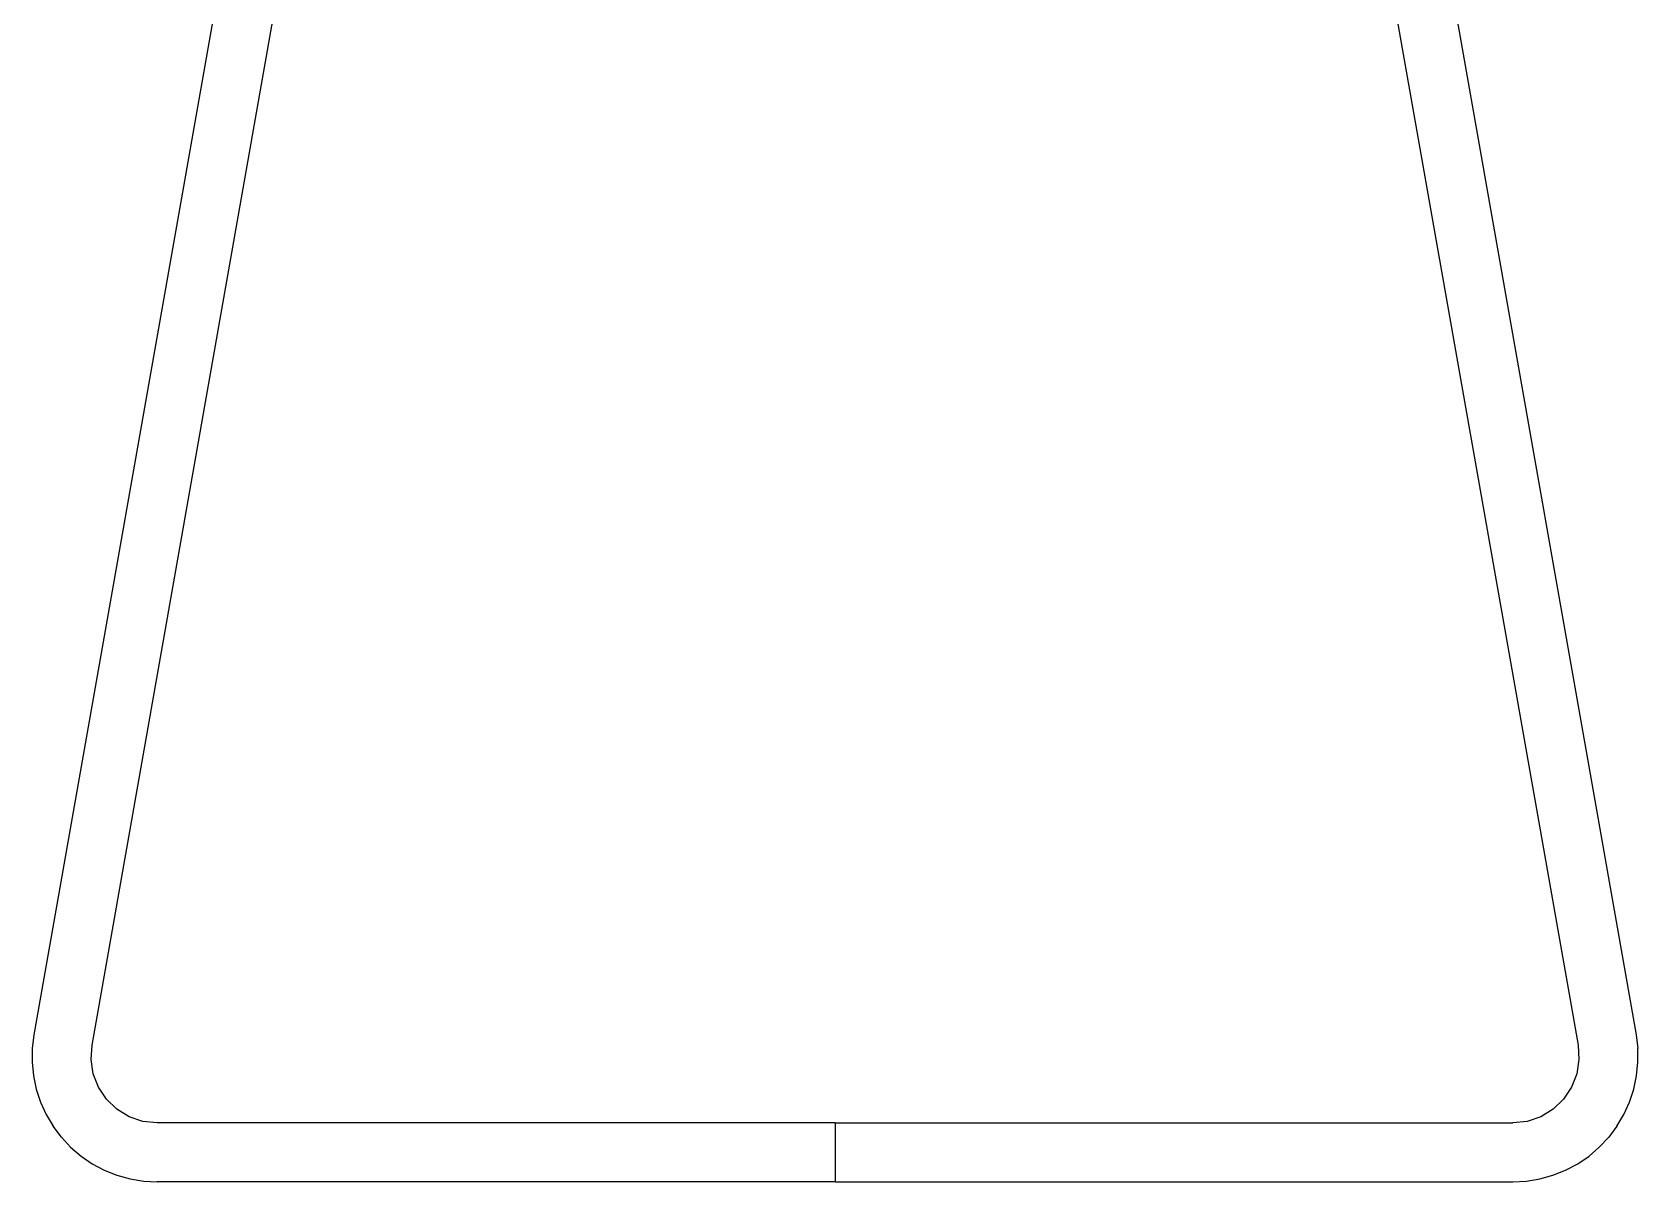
# Model space of a CAD drawing. Header units: millimetres. Extents: x -2916 to 2490, y 92 to 4100.
# Drawn here: x -61 to 156.8, y 1401.2 to 1557.3 of the extents above; entities that cross this region are included whole.
import ezdxf

# ---------------------------------------------------------------- set-up
doc = ezdxf.new("R2010")
doc.units = ezdxf.units.MM

msp = doc.modelspace()

# ---------------------------------------------------------------- linework, layer by layer
for p, q in [((-11.91, 1698.18), (-60.76, 1421.12)), ((107.75, 1698.18), (156.6, 1421.12)), ((-52.88, 1419.73), (-10.9, 1657.85)), ((106.73, 1657.85), (148.72, 1419.73)), ((-60.76, 1421.12), (-60.99, 1419.29)), ((156.6, 1421.12), (156.82, 1419.29)), ((-60.99, 1419.29), (-61.01, 1417.43)), ((-53.01, 1417.78), (-52.88, 1419.73)), ((148.72, 1419.73), (148.85, 1417.78)), ((156.84, 1417.43), (156.82, 1419.29)), ((-61.01, 1417.43), (-60.82, 1415.59)), ((-52.72, 1415.84), (-53.01, 1417.78)), ((148.85, 1417.78), (148.55, 1415.84)), ((156.66, 1415.59), (156.84, 1417.43)), ((-60.82, 1415.59), (-60.44, 1413.77)), ((-52, 1414.02), (-52.72, 1415.84)), ((-50.92, 1412.39), (-52, 1414.02)), ((147.84, 1414.02), (146.75, 1412.39)), ((148.55, 1415.84), (147.84, 1414.02)), ((156.28, 1413.77), (156.66, 1415.59)), ((-60.44, 1413.77), (-59.87, 1412.01)), ((-59.87, 1412.01), (-59.1, 1410.32)), ((-49.5, 1411.03), (-50.92, 1412.39)), ((146.75, 1412.39), (145.34, 1411.03)), ((154.94, 1410.32), (155.7, 1412.01)), ((155.7, 1412.01), (156.28, 1413.77)), ((-59.1, 1410.32), (-58.16, 1408.73)), ((-47.83, 1410.02), (-49.5, 1411.03)), ((-45.97, 1409.39), (-47.83, 1410.02)), ((143.66, 1410.02), (141.81, 1409.39)), ((145.34, 1411.03), (143.66, 1410.02)), ((153.99, 1408.73), (154.94, 1410.32)), ((-57.04, 1407.24), (-58.16, 1408.73)), ((-44.02, 1409.17), (-45.97, 1409.39)), ((47.92, 1409.17), (-44.02, 1409.17)), ((47.92, 1409.17), (47.92, 1401.17)), ((47.92, 1409.17), (139.86, 1409.17)), ((141.81, 1409.39), (139.86, 1409.17)), ((153.99, 1408.73), (152.88, 1407.24)), ((-55.78, 1405.89), (-57.04, 1407.24)), ((-55.78, 1405.89), (-54.37, 1404.68)), ((151.61, 1405.89), (150.21, 1404.68)), ((152.88, 1407.24), (151.61, 1405.89)), ((-54.37, 1404.68), (-52.84, 1403.64)), ((-52.84, 1403.64), (-51.21, 1402.77)), ((147.04, 1402.77), (148.68, 1403.64)), ((148.68, 1403.64), (150.21, 1404.68)), ((-51.21, 1402.77), (-49.49, 1402.07)), ((-49.49, 1402.07), (-47.7, 1401.57)), ((-47.7, 1401.57), (-45.87, 1401.27)), ((-45.87, 1401.27), (-44.02, 1401.17)), ((47.92, 1401.17), (-44.02, 1401.17)), ((47.92, 1401.17), (139.86, 1401.17)), ((139.86, 1401.17), (141.71, 1401.27)), ((141.71, 1401.27), (143.54, 1401.57)), ((143.54, 1401.57), (145.32, 1402.07)), ((145.32, 1402.07), (147.04, 1402.77))]:
    msp.add_line(p, q)

doc.saveas('drawing.dxf')
